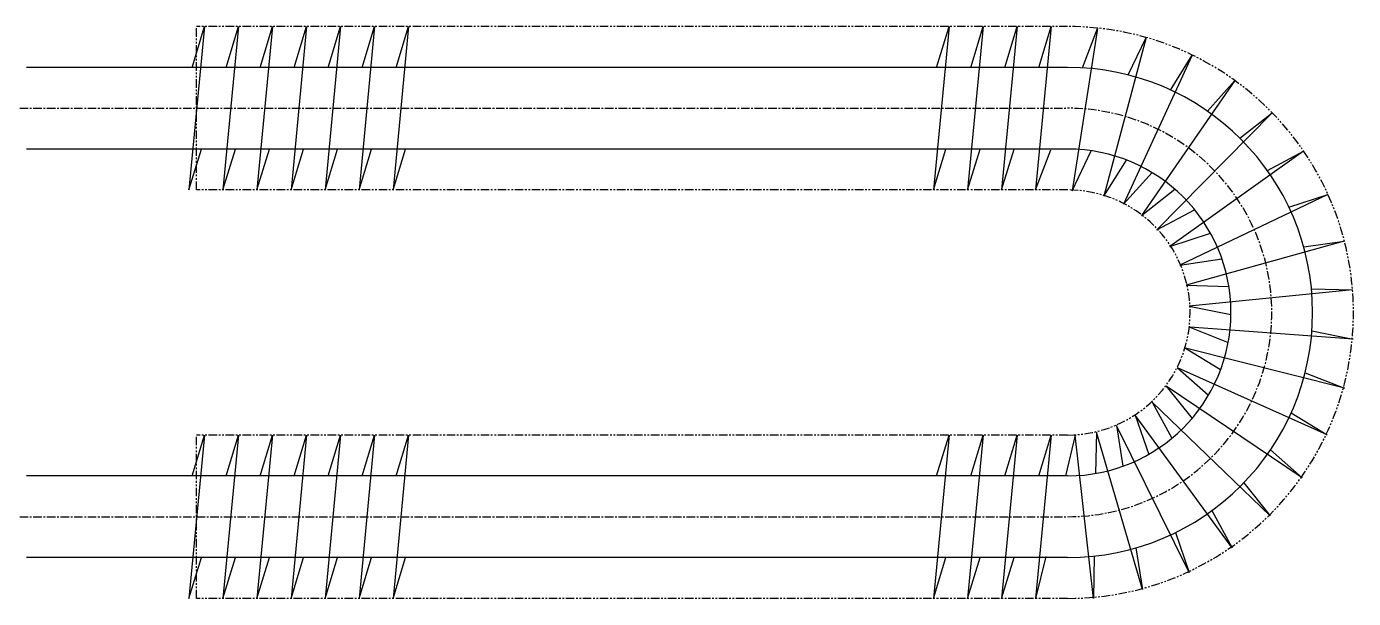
# Model space of a CAD drawing. Extents: x -5 to 315, y 1 to 133.
# Drawn here: x 120.3 to 315.3, y 41.9 to 125.9 of the extents above; entities that cross this region are included whole.
import ezdxf

# ---------------------------------------------------------------- set-up
doc = ezdxf.new("R2010")
doc.units = 0
doc.linetypes.add('CENTER', pattern=[2, 1.25, -0.25, 0.25, -0.25])
doc.linetypes.add('PHANTOM', pattern=[2.5, 1.25, -0.25, 0.25, -0.25, 0.25, -0.25])
doc.layers.get('0').update_dxf_attribs({"linetype": 'CONTINUOUS'})
doc.layers.add('CENTER', color=1, linetype='CENTER')

msp = doc.modelspace()

# ---------------------------------------------------------------- linework, layer by layer
at = {"color": 7, "linetype": 'CONTINUOUS'}
for p, q in [((146.48, 125.86), (144.21, 101.86)), ((144.66, 119.86), (146.48, 125.86)), ((151.48, 125.86), (149.21, 101.86)), ((149.66, 119.86), (151.48, 125.86)), ((156.48, 125.86), (154.21, 101.86)), ((154.66, 119.86), (156.48, 125.86)), ((161.48, 125.86), (159.21, 101.86)), ((159.66, 119.86), (161.48, 125.86)), ((166.48, 125.86), (164.21, 101.86)), ((164.66, 119.86), (166.48, 125.86)), ((171.48, 125.86), (169.21, 101.86)), ((169.66, 119.86), (171.48, 125.86)), ((176.48, 125.86), (174.21, 101.86)), ((174.66, 119.86), (176.48, 125.86)), ((255.91, 125.86), (253.64, 101.86)), ((254.09, 119.86), (255.91, 125.86)), ((260.91, 125.86), (258.64, 101.86)), ((259.09, 119.86), (260.91, 125.86)), ((265.91, 125.86), (263.64, 101.86)), ((264.09, 119.86), (265.91, 125.86)), ((270.91, 125.86), (268.64, 101.86)), ((269.09, 119.86), (270.91, 125.86)), ((277.72, 125.57), (273.99, 101.75)), ((275.51, 119.79), (277.72, 125.57)), ((284.86, 124.23), (278.68, 100.92)), ((282.21, 118.75), (284.86, 124.23)), ((291.65, 121.64), (281.55, 99.75)), ((288.45, 116.53), (291.65, 121.64)), ((273.34, 119.86), (120.34, 119.86)), ((297.89, 117.91), (284.17, 98.09)), ((293.87, 113.43), (297.89, 117.91)), ((303.4, 113.17), (286.47, 96)), ((298.66, 109.45), (303.4, 113.17)), ((273.34, 107.86), (120.34, 107.86)), ((144.21, 101.86), (146.03, 107.86)), ((149.21, 101.86), (151.03, 107.86)), ((154.21, 101.86), (156.03, 107.86)), ((159.21, 101.86), (161.03, 107.86)), ((164.21, 101.86), (166.03, 107.86)), ((169.21, 101.86), (171.03, 107.86)), ((174.21, 101.86), (176.03, 107.86)), ((253.64, 101.86), (255.46, 107.86)), ((258.64, 101.86), (260.46, 107.86)), ((263.64, 101.86), (265.46, 107.86)), ((268.64, 101.86), (270.89, 107.73)), ((273.99, 101.75), (276.82, 107.6)), ((308, 107.54), (288.37, 93.55)), ((302.7, 104.7), (308, 107.54)), ((278.68, 100.92), (282.01, 106.24)), ((281.55, 99.75), (285.74, 104.4)), ((284.17, 98.09), (289.1, 101.95)), ((311.57, 101.21), (289.82, 90.81)), ((305.85, 99.32), (311.57, 101.21)), ((286.47, 96), (291.99, 98.96)), ((288.37, 93.55), (294.32, 95.52)), ((313.99, 94.35), (290.77, 87.86)), ((308.03, 93.48), (313.99, 94.35)), ((289.82, 90.81), (296.02, 91.72)), ((290.77, 87.86), (297.03, 87.69)), ((315.19, 87.18), (291.2, 84.79)), ((309.17, 87.35), (315.19, 87.18)), ((291.2, 84.79), (297.34, 83.55)), ((315.32, 79.92), (291.28, 81.69)), ((291.28, 81.69), (296.94, 79.46)), ((309.24, 81.15), (315.32, 79.92)), ((314.02, 72.74), (290.64, 78.62)), ((290.64, 78.62), (295.82, 75.46)), ((311.49, 65.89), (289.48, 75.71)), ((289.48, 75.71), (294.04, 71.7)), ((308.24, 75.01), (314.02, 72.74)), ((307.82, 59.58), (287.83, 73.05)), ((287.83, 73.05), (291.63, 68.31)), ((303.11, 53.99), (285.74, 70.71)), ((285.74, 70.71), (288.67, 65.39)), ((297.51, 49.31), (283.28, 68.77)), ((283.28, 68.77), (285.25, 63.02)), ((306.19, 69.12), (311.49, 65.89)), ((291.19, 45.65), (280.53, 67.27)), ((280.53, 67.27), (281.47, 61.28)), ((146.48, 65.86), (144.21, 41.86)), ((144.66, 59.86), (146.48, 65.86)), ((151.48, 65.86), (149.21, 41.86)), ((149.66, 59.86), (151.48, 65.86)), ((156.48, 65.86), (154.21, 41.86)), ((154.66, 59.86), (156.48, 65.86)), ((161.48, 65.86), (159.21, 41.86)), ((159.66, 59.86), (161.48, 65.86)), ((166.48, 65.86), (164.21, 41.86)), ((164.66, 59.86), (166.48, 65.86)), ((171.48, 65.86), (169.21, 41.86)), ((169.66, 59.86), (171.48, 65.86)), ((176.48, 65.86), (174.21, 41.86)), ((174.66, 59.86), (176.48, 65.86)), ((255.91, 65.86), (253.64, 41.86)), ((254.09, 59.86), (255.91, 65.86)), ((260.91, 65.86), (258.64, 41.86)), ((259.09, 59.86), (260.91, 65.86)), ((265.91, 65.86), (263.64, 41.86)), ((264.09, 59.86), (265.91, 65.86)), ((270.91, 65.86), (268.64, 41.86)), ((269.09, 59.86), (270.91, 65.86)), ((274.46, 65.82), (273.01, 59.86)), ((277.15, 41.86), (274.46, 65.82)), ((277.56, 66.28), (277.45, 60.21)), ((284.33, 43.15), (277.56, 66.28)), ((303.16, 63.68), (307.82, 59.58)), ((273.34, 59.86), (120.34, 59.86)), ((299.23, 58.84), (303.11, 53.99)), ((294.52, 54.75), (297.51, 49.31)), ((289.18, 51.53), (291.19, 45.65)), ((283.37, 49.28), (284.33, 43.15)), ((273.34, 47.86), (120.34, 47.86)), ((144.21, 41.86), (146.03, 47.86)), ((149.21, 41.86), (151.03, 47.86)), ((154.21, 41.86), (156.03, 47.86)), ((159.21, 41.86), (161.03, 47.86)), ((164.21, 41.86), (166.03, 47.86)), ((169.21, 41.86), (171.03, 47.86)), ((174.21, 41.86), (176.03, 47.86)), ((253.64, 41.86), (255.46, 47.86)), ((258.64, 41.86), (260.46, 47.86)), ((263.64, 41.86), (265.46, 47.86)), ((270.13, 48), (268.64, 41.86)), ((277.25, 48.07), (277.15, 41.86))]:
    msp.add_line(p, q, dxfattribs=at)
at = {"color": 3, "linetype": 'PHANTOM'}
for p, q in [((273.34, 125.86), (145.34, 125.86)), ((145.34, 101.86), (145.34, 125.86)), ((273.34, 101.86), (145.34, 101.86)), ((273.34, 65.86), (145.34, 65.86)), ((145.34, 41.86), (145.34, 65.86)), ((273.34, 41.86), (145.34, 41.86))]:
    msp.add_line(p, q, dxfattribs=at)
for radius, start in [(42, 270.0001), (18, 270)]:
    msp.add_arc((273.34, 83.86), radius, start, 90, dxfattribs=at)
at = {"color": 7, "linetype": 'CONTINUOUS'}
for radius in [36, 24]:
    msp.add_arc((273.34, 83.86), radius, 270, 90, dxfattribs=at)
at = {"layer": 'CENTER', "color": 1, "linetype": 'CENTER'}
for p, q in [((65.34, 113.86), (273.34, 113.86)), ((65.34, 53.86), (273.34, 53.86))]:
    msp.add_line(p, q, dxfattribs=at)
msp.add_arc((273.34, 83.86), 30, 270, 90, dxfattribs=at)

doc.saveas('drawing.dxf')
